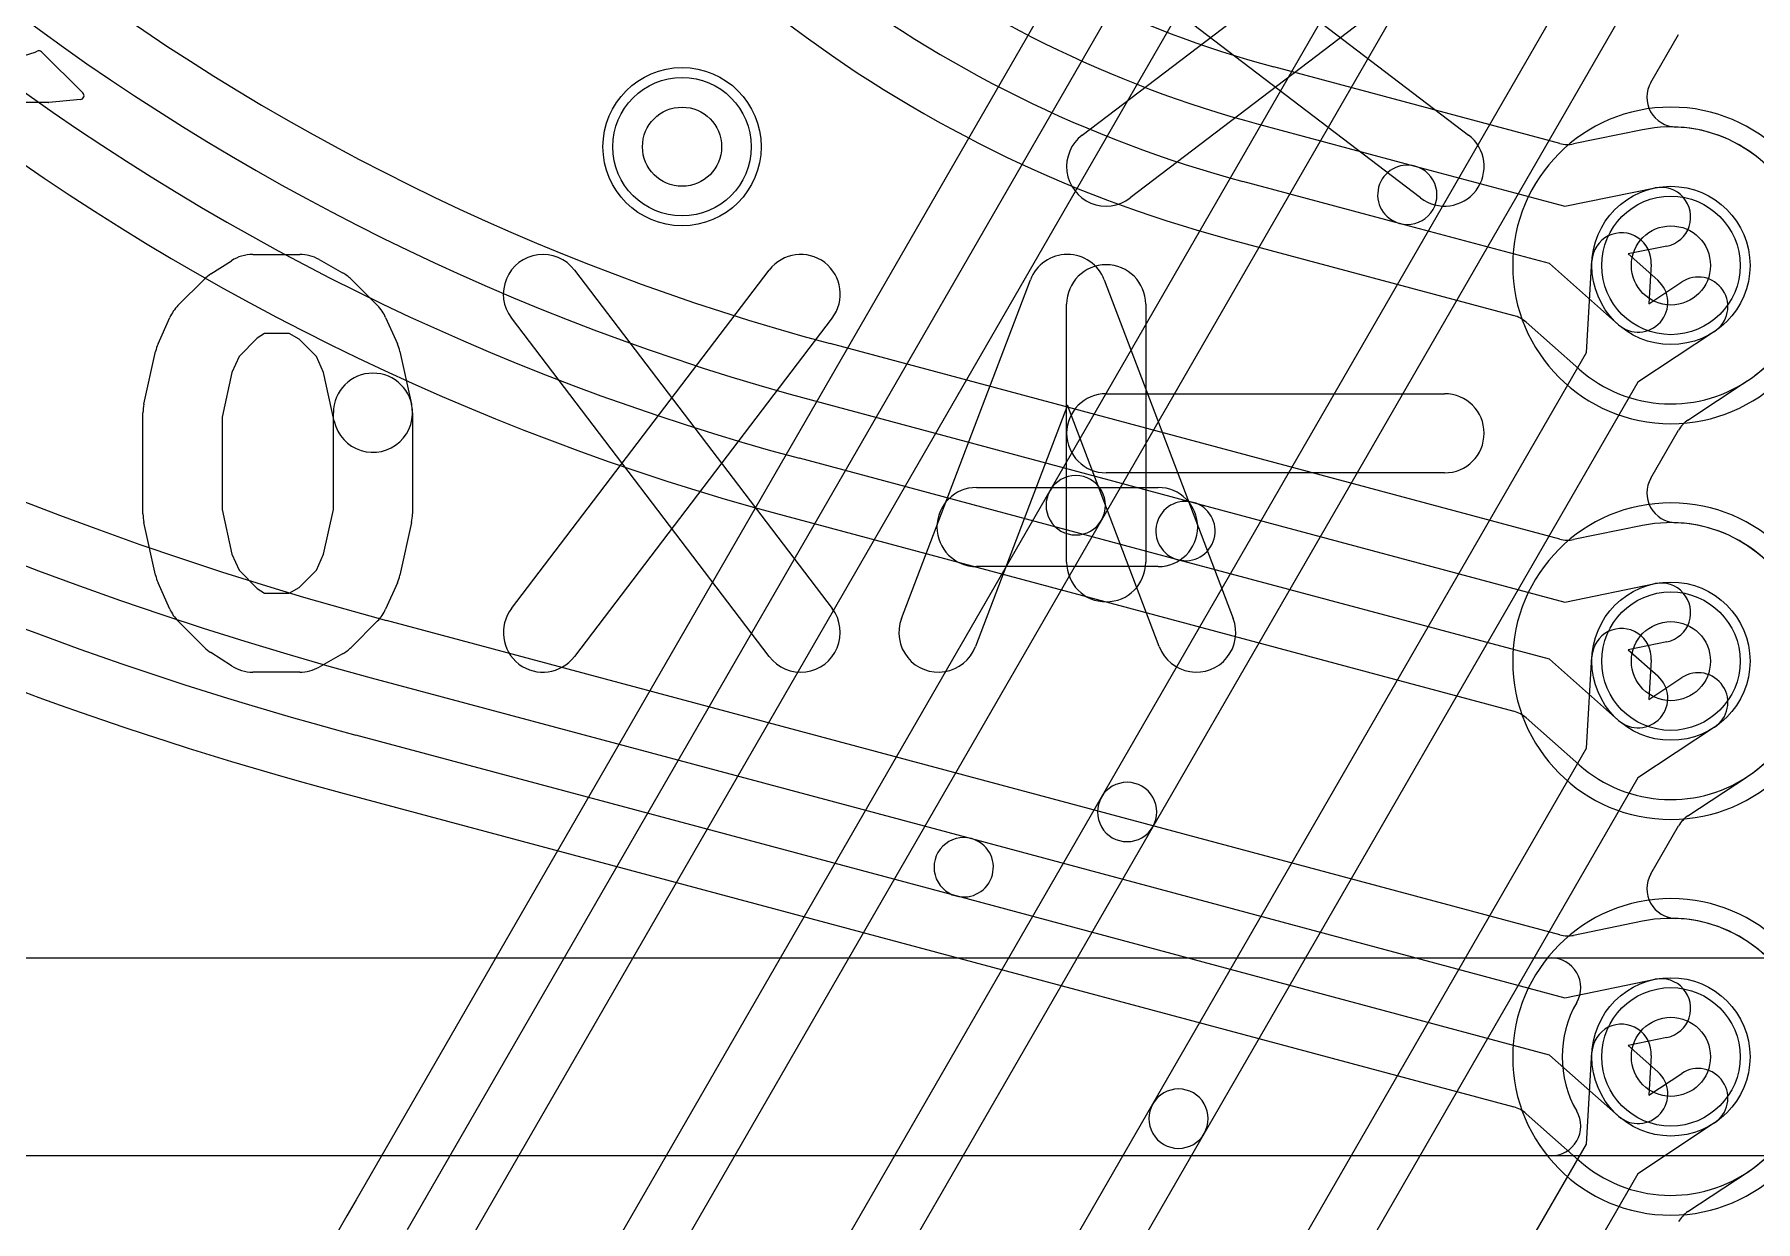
# Model space of a CAD drawing. Extents: x 0 to 57.1, y 0 to 59.8.
# Drawn here: x 45.863 to 50.214, y 48.584 to 51.584 of the extents above; entities that cross this region are included whole.
import ezdxf

# ---------------------------------------------------------------- set-up
doc = ezdxf.new("R2010")
doc.units = 0
for name, color, linetype in [('Hole', 1, 'CONTINUOUS'), ('L1', 3, 'CONTINUOUS'), ('L2', 3, 'CONTINUOUS'), ('L3', 3, 'CONTINUOUS'), ('L4', 3, 'CONTINUOUS'), ('PartsSilk-A', 221, 'CONTINUOUS'), ('PartsSilk-B', 221, 'CONTINUOUS'), ('Resist-A', 2, 'CONTINUOUS'), ('Resist-B', 2, 'CONTINUOUS'), ('Silk-A', 140, 'CONTINUOUS'), ('Silk-B', 140, 'CONTINUOUS')]:
    doc.layers.add(name, color=color, linetype=linetype)

msp = doc.modelspace()

# ---------------------------------------------------------------- linework, layer by layer
at = {"layer": 'Hole'}
for centre in [(47.5, 51.3), (50, 51), (50, 50), (50, 49)]:
    msp.add_circle(centre, 0.1, dxfattribs=at)
at = {"layer": 'L1'}
for p, q in [((46.80588, 48.56403), (51.35163, 56.4375)), ((51.1655, 56.4152), (46.67595, 48.63905)), ((51.48153, 56.3625), (46.93579, 48.48903)), ((48.43037, 50.43131), (49.78622, 52.77972)), ((49.91612, 52.70471), (48.56027, 50.35631)), ((48.56027, 49.65632), (49.78621, 51.77971)), ((49.91612, 51.70472), (48.69017, 49.58132)), ((49.94941, 51.4623), (50.01955, 51.58377)), ((49.78622, 50.77973), (49.80037, 51.01215)), ((49.95009, 51.00303), (49.944, 50.903)), ((49.944, 50.903), (50.02758, 50.95829)), ((50.11034, 50.83319), (49.91612, 50.70471)), ((48.69018, 48.88132), (49.78622, 50.77973)), ((49.91612, 50.70471), (48.82008, 48.80632)), ((50.04313, 50.60883), (50.19312, 50.70805)), ((49.94941, 50.46231), (50.01956, 50.58379)), ((47.06569, 48.06761), (48.43037, 50.43131)), ((48.56027, 50.35631), (47.19559, 47.99261)), ((49.78622, 49.77972), (49.80037, 50.01215)), ((49.95009, 50.00303), (49.944, 49.903)), ((49.944, 49.903), (50.02758, 49.95829)), ((50.11034, 49.83319), (49.91612, 49.70471)), ((48.82009, 48.10632), (49.78622, 49.77972)), ((49.91612, 49.70471), (48.94999, 48.03132)), ((50.04314, 49.60883), (50.19312, 49.70805)), ((47.3255, 47.51763), (48.56027, 49.65632)), ((48.69017, 49.58132), (47.4554, 47.44263)), ((49.94942, 49.46231), (50.01957, 49.58379)), ((49.78622, 48.77972), (49.80037, 49.01215)), ((49.95009, 49.00303), (49.944, 48.903)), ((49.944, 48.903), (50.02758, 48.95829)), ((47.58531, 46.96762), (48.69018, 48.88132)), ((50.11034, 48.83319), (49.91612, 48.70471)), ((48.82008, 48.80632), (47.71521, 46.89262)), ((48.94999, 47.33132), (49.78622, 48.77972)), ((49.91612, 48.70471), (49.07989, 47.25632)), ((50.04313, 48.60883), (50.19312, 48.70805))]:
    msp.add_line(p, q, dxfattribs=at)
for centre in [(47.5, 51.3), (50, 51), (50, 50), (50, 49)]:
    msp.add_circle(centre, 0.2, dxfattribs=at)
for centre, radius, start, end in [((50.01436, 51.4248), 0.075, 149.99927, -91.93308), ((50, 51), 0.35004, -56.21278, 88.06325), ((49.87523, 51.00759), 0.075, -3.48579, 176.51711), ((50.06896, 50.89574), 0.075, -56.51334, 123.48456), ((50.06896, 50.89574), 0.22504, -56.51471, -56.08537), ((50.23637, 50.64675), 0.075, 123.78965, 123.91678), ((50.08451, 50.54628), 0.075, 123.48666, 149.99266), ((48.49532, 50.39381), 0.075, -30.00073, 150.00005), ((50.01436, 50.4248), 0.075, 149.99266, -91.93308), ((48.49532, 50.39381), 0.075, 149.99927, -29.99993), ((50, 50), 0.35004, -56.21278, 88.06325), ((42.7, 47.38109), 3.22504, 0.00178, 60.00329), ((49.87523, 50.00759), 0.075, -3.48579, 176.51711), ((50.06896, 49.89574), 0.075, -56.51334, 123.48456), ((48.62522, 49.61882), 0.075, -30.00073, 150.00007), ((50.06896, 49.89574), 0.22504, -56.51471, -56.08537), ((50.23637, 49.64675), 0.075, 123.78965, 123.91678), ((48.62522, 49.61882), 0.075, 149.99927, -30.00009), ((50.08452, 49.54628), 0.075, 123.48666, 149.99266), ((50.01437, 49.4248), 0.075, 149.99266, -91.94071), ((50, 49), 0.35004, -56.21278, 88.06325), ((49.87523, 49.00759), 0.075, -3.48579, 176.51711), ((50.06896, 48.89574), 0.075, -56.51334, 123.48456), ((48.75513, 48.84382), 0.075, -30.00073, 150.00012), ((48.75513, 48.84382), 0.075, 149.99927, -29.99998), ((50.06896, 48.89574), 0.22504, -56.51471, -56.08537), ((50.23637, 48.64675), 0.075, 123.78965, 123.91678), ((52.49998, 45.27649), 6.72504, 149.999596, 162.914559), ((50.08451, 48.54628), 0.075, 123.48666, 149.99927)]:
    msp.add_arc(centre, radius, start, end, dxfattribs=at)
at = {"layer": 'L2'}
msp.add_circle((47.5, 51.3), 0.2, dxfattribs=at)
for centre, start, end in [((50, 51), 90, -90), ((50, 51), -90, 90), ((50, 50), 90, -90), ((50, 50), -90, 90), ((50, 49), 90, -90), ((50, 49), -90, 90)]:
    msp.add_arc(centre, 0.40004, start, end, dxfattribs=at)
at = {"layer": 'L3'}
msp.add_circle((47.5, 51.3), 0.2, dxfattribs=at)
for centre, start, end in [((50, 51), 90, -90), ((50, 51), -90, 90), ((50, 50), 90, -90), ((50, 50), -90, 90), ((50, 49), 90, -90), ((50, 49), -90, 90)]:
    msp.add_arc(centre, 0.40004, start, end, dxfattribs=at)
at = {"layer": 'L4'}
for p, q in [((49.71951, 51.30814), (48.99582, 51.50204)), ((48.95698, 51.35712), (49.35297, 51.25101)), ((49.92792, 51.34254), (49.75389, 51.30709)), ((49.35297, 51.25101), (49.73188, 51.14948)), ((49.31415, 51.10613), (48.91816, 51.21223)), ((49.73188, 51.14948), (49.96007, 51.19597)), ((49.69307, 51.0046), (49.31415, 51.10613)), ((48.87932, 51.0673), (49.60302, 50.8734)), ((49.99001, 51.04899), (49.89182, 51.02899)), ((49.86743, 50.85025), (49.69307, 51.0046)), ((49.89182, 51.02899), (49.96685, 50.96257)), ((49.63415, 50.85638), (49.7673, 50.73849)), ((49.71951, 50.30814), (47.87427, 50.80256)), ((47.83543, 50.65764), (48.79219, 50.40127)), ((48.75337, 50.25639), (47.79661, 50.51275)), ((48.79219, 50.40127), (49.73188, 50.14948)), ((47.75777, 50.36783), (49.60302, 49.8734)), ((49.92792, 50.34254), (49.75389, 50.30709)), ((49.69307, 50.0046), (48.75337, 50.25639)), ((49.73188, 50.14948), (49.96007, 50.19597)), ((49.71951, 49.30814), (46.75274, 50.10307)), ((49.99001, 50.04899), (49.89182, 50.02899)), ((49.86743, 49.85025), (49.69307, 50.0046)), ((49.89182, 50.02899), (49.96685, 49.96257)), ((46.7139, 49.95815), (48.23143, 49.55152)), ((49.63415, 49.85638), (49.7673, 49.73849)), ((48.19261, 49.40664), (46.67508, 49.81326)), ((46.63624, 49.66834), (49.60302, 48.8734)), ((48.23143, 49.55152), (49.73188, 49.14948)), ((49.69307, 49.0046), (48.19261, 49.40664)), ((49.92792, 49.34254), (49.75389, 49.30709)), ((49.73188, 49.14948), (49.96007, 49.19597)), ((49.99001, 49.04899), (49.89182, 49.02899)), ((49.86743, 48.85025), (49.69307, 49.0046)), ((49.89182, 49.02899), (49.96685, 48.96257)), ((49.63415, 48.85638), (49.7673, 48.73849))]:
    msp.add_line(p, q, dxfattribs=at)
for centre in [(47.5, 51.3), (50, 51), (50, 50), (50, 49)]:
    msp.add_circle(centre, 0.2, dxfattribs=at)
for centre, radius, start, end in [((49.02385, 58.57904), 8.77497, -150.000095, -104.999878), ((49.02386, 58.57904), 8.925, -150.000091, -104.999997), ((49.02386, 58.57904), 9.075, -150.000085, -104.999978), ((49.02384, 58.57905), 9.22504, -149.999918, -104.999895), ((49.36893, 56.38075), 5.77497, -150.000039, -104.99989), ((49.36893, 56.38075), 5.925, -149.999906, -104.999975), ((49.36893, 56.38075), 6.075, -149.999898, -104.999947), ((49.36893, 56.38077), 6.22505, -149.999828, -104.999979), ((49.71402, 54.18247), 2.77498, -149.99968, -104.99962), ((49.71402, 54.18245), 2.925, -150.0002, -104.99991), ((49.71402, 54.18245), 3.075, -150.00018, -104.99985), ((49.71402, 54.18245), 3.22504, -150.00018, -104.99997), ((50, 51), 0.35004, -131.51637, 101.8181), ((49.73892, 51.38058), 0.075, -104.99982, -78.48631), ((49.91295, 51.41603), 0.075, -78.48631, -78.18216), ((49.33356, 51.17857), 0.075, 75.00018, -104.99984), ((49.33356, 51.17857), 0.075, -104.99982, 75.0007), ((49.97504, 51.12248), 0.075, -78.48631, 101.51445), ((49.91714, 50.90641), 0.075, -131.51363, 48.48383), ((49.58361, 50.80096), 0.075, 47.6369, 75.00018), ((49.71827, 50.68174), 0.075, 48.48637, 49.17414), ((48.77278, 50.32883), 0.075, 75.00018, -104.99989), ((48.77278, 50.32883), 0.075, -104.99982, 75.00017), ((50, 50), 0.35004, -131.51637, 101.8181), ((49.73892, 50.38058), 0.075, -104.99982, -78.48631), ((49.91295, 50.41603), 0.075, -78.48631, -78.18216), ((49.97504, 50.12248), 0.075, -78.48631, 101.51445), ((49.91714, 49.90641), 0.075, -131.51363, 48.48383), ((49.58361, 49.80096), 0.075, 47.6369, 75.00018), ((49.71827, 49.68174), 0.075, 48.48637, 49.17414), ((48.21202, 49.47908), 0.075, 75.00018, -104.99977), ((48.21202, 49.47908), 0.075, -104.99982, 75.00003), ((50, 49), 0.35004, -131.51637, 101.8181), ((49.73892, 49.38058), 0.075, -104.99982, -78.48631), ((49.91295, 49.41603), 0.075, -78.48631, -78.18216), ((49.97504, 49.12248), 0.075, -78.48631, 101.51445), ((49.91714, 48.90641), 0.075, -131.51363, 48.48383), ((49.58361, 48.80096), 0.075, 47.6369, 75.00018), ((49.71827, 48.68174), 0.075, 48.48637, 49.17414)]:
    msp.add_arc(centre, radius, start, end, dxfattribs=at)
at = {"layer": 'PartsSilk-A'}
for p, q in [((48.51162, 51.32954), (49.36718, 51.98139)), ((48.63282, 51.98139), (49.48838, 51.32954)), ((49.36718, 51.17046), (48.51162, 51.82231)), ((49.48838, 51.82231), (48.63282, 51.17046)), ((48.47222, 50.25), (48.47222, 50.90185)), ((48.67222, 50.90185), (48.67222, 50.25)), ((48.57222, 50.67593), (49.42778, 50.67593)), ((49.42778, 50.47593), (48.57222, 50.47593)), ((26.475, 49.25), (52.425, 49.25)), ((52.425, 48.75), (26.475, 48.75))]:
    msp.add_line(p, q, dxfattribs=at)
for centre, start, end in [((48.57222, 51.25), 127.30308, -52.69627), ((49.42778, 51.25), -127.30308, 52.69627), ((48.57222, 50.90185), 0, 180), ((48.57222, 50.57593), 90, -90), ((49.42778, 50.57593), -90, 90), ((48.57222, 50.25), 180, 0)]:
    msp.add_arc(centre, 0.1, start, end, dxfattribs=at)
at = {"layer": 'PartsSilk-B'}
for p, q in [((45.79942, 51.51868), (45.86479, 51.53891)), ((45.86479, 51.53891), (45.86923, 51.54125)), ((45.88093, 51.5395), (45.9851, 51.43621)), ((45.89819, 51.4114), (45.83652, 51.4114)), ((45.97902, 51.41916), (45.89915, 51.41145)), ((46.30888, 50.97855), (46.36073, 51.01189)), ((46.41481, 51.02778), (46.53333, 51.02778)), ((46.58236, 51.01493), (46.64162, 50.98159)), ((46.22559, 50.89849), (46.29225, 50.96515)), ((46.6633, 50.96516), (46.72997, 50.8985)), ((47.06861, 50.13282), (47.72046, 50.98838)), ((47.22769, 50.98838), (47.87954, 50.13282)), ((48.0547, 50.10782), (48.38062, 50.96338)), ((48.56752, 50.96338), (48.89345, 50.10782)), ((46.17529, 50.80172), (46.20492, 50.86839)), ((46.75064, 50.86839), (46.78027, 50.80172)), ((46.44419, 50.82778), (46.42608, 50.81614)), ((46.50713, 50.82778), (46.44419, 50.82778)), ((46.53159, 50.81402), (46.50713, 50.82778)), ((47.72046, 50.01162), (47.06861, 50.86718)), ((47.87954, 50.86718), (47.22769, 50.01162)), ((46.13942, 50.64947), (46.16905, 50.7828)), ((46.42608, 50.81614), (46.38014, 50.7702)), ((46.57542, 50.7702), (46.53159, 50.81402)), ((46.78651, 50.7828), (46.81614, 50.64947)), ((46.38014, 50.7702), (46.36212, 50.72964)), ((46.59344, 50.72964), (46.57542, 50.7702)), ((46.36212, 50.72964), (46.33704, 50.6168)), ((46.6209, 50.60609), (46.59344, 50.72964)), ((46.13704, 50.37222), (46.13704, 50.62778)), ((46.33704, 50.6168), (46.33704, 50.3832)), ((46.61852, 50.3832), (46.61852, 50.62778)), ((46.81852, 50.62778), (46.81852, 50.37222)), ((48.47407, 50.64688), (48.2416, 50.03662)), ((48.70655, 50.03662), (48.47407, 50.64688)), ((48.24444, 50.43889), (48.7037, 50.43889)), ((46.16905, 50.2172), (46.13942, 50.35053)), ((46.33704, 50.3832), (46.36212, 50.27036)), ((46.59344, 50.27036), (46.61852, 50.3832)), ((46.81614, 50.35053), (46.78651, 50.2172)), ((46.36212, 50.27036), (46.38014, 50.2298)), ((46.57542, 50.2298), (46.59344, 50.27036)), ((46.38014, 50.2298), (46.42608, 50.18386)), ((46.53159, 50.18598), (46.57542, 50.2298)), ((48.7037, 50.23889), (48.24444, 50.23889)), ((46.20492, 50.13161), (46.17529, 50.19828)), ((46.42608, 50.18386), (46.44419, 50.17222)), ((46.44419, 50.17222), (46.50713, 50.17222)), ((46.50713, 50.17222), (46.53159, 50.18598)), ((46.78027, 50.19828), (46.75064, 50.13161)), ((46.29225, 50.03485), (46.22559, 50.10151)), ((46.72997, 50.1015), (46.6633, 50.03484)), ((46.36073, 49.98811), (46.30888, 50.02145)), ((46.64162, 50.01841), (46.58236, 49.98507)), ((46.53333, 49.97222), (46.41481, 49.97222))]:
    msp.add_line(p, q, dxfattribs=at)
for centre, radius, start, end in [((45.87389, 51.5324), 0.01, 45.24312, 117.76921), ((45.97806, 51.42911), 0.01, -84.48902, 45.24312), ((45.89819, 51.4214), 0.01, -90, -84.48902), ((46.41481, 50.92778), 0.1, 90, 122.74137), ((46.53333, 50.92778), 0.1, 60.63819, 90), ((47.14815, 50.92778), 0.1, 37.30308, -142.69627), ((47.8, 50.92778), 0.1, -37.30308, 142.69627), ((48.47407, 50.92778), 0.1, 20.85446, 159.14554), ((46.36296, 50.89444), 0.1, 122.7397, 135), ((46.59259, 50.89444), 0.1, 45.00405, 60.63766), ((46.2963, 50.82778), 0.1, 135, 156.03831), ((46.65926, 50.82778), 0.1, 23.96074, 45.0043), ((46.26667, 50.76111), 0.1, 156.03926, 167.47074), ((46.68889, 50.76111), 0.1, 12.52694, 23.96169), ((46.71852, 50.62778), 0.1, 0, 180), ((46.23704, 50.62778), 0.1, 167.47306, 180), ((46.71852, 50.62778), 0.1, -167.47306, 12.52926), ((48.24444, 50.33889), 0.1, 90, -90), ((48.7037, 50.33889), 0.1, -90, 90), ((46.23704, 50.37222), 0.1, 180, -167.47074), ((46.71852, 50.37222), 0.1, -12.52694, 0), ((46.26667, 50.23889), 0.1, -167.47306, -156.03831), ((46.68889, 50.23889), 0.1, -23.96074, -12.52926), ((46.2963, 50.17222), 0.1, -156.03926, -135), ((46.65926, 50.17222), 0.1, -45.00405, -23.96169), ((47.14815, 50.07222), 0.1, 142.69692, -37.30373), ((47.8, 50.07222), 0.1, -142.69692, 37.30373), ((48.14815, 50.07222), 0.1, 159.14554, -20.85401), ((48.8, 50.07222), 0.1, -159.14554, 20.8546), ((46.36296, 50.10556), 0.1, -135, -122.74137), ((46.59259, 50.10556), 0.1, -60.63819, -45.0043), ((46.41481, 50.07222), 0.1, -122.7397, -90), ((46.53333, 50.07222), 0.1, -90, -60.63766)]:
    msp.add_arc(centre, radius, start, end, dxfattribs=at)
at = {"layer": 'Resist-A'}
for centre in [(47.5, 51.3), (50, 51), (50, 50), (50, 49)]:
    msp.add_circle(centre, 0.175, dxfattribs=at)
at = {"layer": 'Resist-B'}
for centre in [(47.5, 51.3), (50, 51), (50, 50), (50, 49)]:
    msp.add_circle(centre, 0.175, dxfattribs=at)
at = {"layer": 'Silk-A'}
for p, q in [((48.51162, 51.32954), (49.36718, 51.98139)), ((48.63282, 51.98139), (49.48838, 51.32954)), ((49.36718, 51.17046), (48.51162, 51.82231)), ((49.48838, 51.82231), (48.63282, 51.17046)), ((48.47222, 50.25), (48.47222, 50.90185)), ((48.67222, 50.90185), (48.67222, 50.25)), ((48.57222, 50.67593), (49.42778, 50.67593)), ((49.42778, 50.47593), (48.57222, 50.47593)), ((26.475, 49.25), (49.69689, 49.25)), ((49.69689, 48.75), (26.475, 48.75))]:
    msp.add_line(p, q, dxfattribs=at)
for centre, radius, start, end in [((48.57222, 51.25), 0.1, 127.30308, -52.69627), ((49.42778, 51.25), 0.1, -127.30308, 52.69627), ((48.57222, 50.90185), 0.1, 0, 180), ((48.57222, 50.57593), 0.1, 90, -90), ((49.42778, 50.57593), 0.1, -90, 90), ((48.57222, 50.25), 0.1, 180, 0), ((49.69689, 49.175), 0.075, -30.00073, 90), ((50, 49), 0.275, 150.00031, -150.00031), ((49.69689, 48.825), 0.075, -90, 30.00073)]:
    msp.add_arc(centre, radius, start, end, dxfattribs=at)
at = {"layer": 'Silk-B'}
for p, q in [((45.79942, 51.51868), (45.86479, 51.53891)), ((45.86479, 51.53891), (45.86923, 51.54125)), ((45.88093, 51.5395), (45.9851, 51.43621)), ((45.89819, 51.4114), (45.83652, 51.4114)), ((45.97902, 51.41916), (45.89915, 51.41145)), ((46.30888, 50.97855), (46.36073, 51.01189)), ((46.41481, 51.02778), (46.53333, 51.02778)), ((46.58236, 51.01493), (46.64162, 50.98159)), ((46.22559, 50.89849), (46.29225, 50.96515)), ((46.6633, 50.96516), (46.72997, 50.8985)), ((47.06861, 50.13282), (47.72046, 50.98838)), ((47.22769, 50.98838), (47.87954, 50.13282)), ((48.0547, 50.10782), (48.38062, 50.96338)), ((48.56752, 50.96338), (48.89345, 50.10782)), ((46.17529, 50.80172), (46.20492, 50.86839)), ((46.75064, 50.86839), (46.78027, 50.80172)), ((46.44419, 50.82778), (46.42608, 50.81614)), ((46.50713, 50.82778), (46.44419, 50.82778)), ((46.53159, 50.81402), (46.50713, 50.82778)), ((47.72046, 50.01162), (47.06861, 50.86718)), ((47.87954, 50.86718), (47.22769, 50.01162)), ((46.13942, 50.64947), (46.16905, 50.7828)), ((46.42608, 50.81614), (46.38014, 50.7702)), ((46.57542, 50.7702), (46.53159, 50.81402)), ((46.78651, 50.7828), (46.81614, 50.64947)), ((46.38014, 50.7702), (46.36212, 50.72964)), ((46.59344, 50.72964), (46.57542, 50.7702)), ((46.36212, 50.72964), (46.33704, 50.6168)), ((46.6209, 50.60609), (46.59344, 50.72964)), ((46.13704, 50.37222), (46.13704, 50.62778)), ((46.33704, 50.6168), (46.33704, 50.3832)), ((46.61852, 50.3832), (46.61852, 50.62778)), ((46.81852, 50.62778), (46.81852, 50.37222)), ((48.47407, 50.64688), (48.2416, 50.03662)), ((48.70655, 50.03662), (48.47407, 50.64688)), ((48.24444, 50.43889), (48.7037, 50.43889)), ((46.16905, 50.2172), (46.13942, 50.35053)), ((46.33704, 50.3832), (46.36212, 50.27036)), ((46.59344, 50.27036), (46.61852, 50.3832)), ((46.81614, 50.35053), (46.78651, 50.2172)), ((46.36212, 50.27036), (46.38014, 50.2298)), ((46.57542, 50.2298), (46.59344, 50.27036)), ((46.38014, 50.2298), (46.42608, 50.18386)), ((46.53159, 50.18598), (46.57542, 50.2298)), ((48.7037, 50.23889), (48.24444, 50.23889)), ((46.20492, 50.13161), (46.17529, 50.19828)), ((46.42608, 50.18386), (46.44419, 50.17222)), ((46.44419, 50.17222), (46.50713, 50.17222)), ((46.50713, 50.17222), (46.53159, 50.18598)), ((46.78027, 50.19828), (46.75064, 50.13161)), ((46.29225, 50.03485), (46.22559, 50.10151)), ((46.72997, 50.1015), (46.6633, 50.03484)), ((46.36073, 49.98811), (46.30888, 50.02145)), ((46.64162, 50.01841), (46.58236, 49.98507)), ((46.53333, 49.97222), (46.41481, 49.97222))]:
    msp.add_line(p, q, dxfattribs=at)
for centre, radius, start, end in [((45.87389, 51.5324), 0.01, 45.24312, 117.76921), ((45.97806, 51.42911), 0.01, -84.48902, 45.24312), ((45.89819, 51.4214), 0.01, -90, -84.48902), ((46.41481, 50.92778), 0.1, 90, 122.74137), ((46.53333, 50.92778), 0.1, 60.63819, 90), ((47.14815, 50.92778), 0.1, 37.30308, -142.69627), ((47.8, 50.92778), 0.1, -37.30308, 142.69627), ((48.47407, 50.92778), 0.1, 20.85446, 159.14554), ((46.36296, 50.89444), 0.1, 122.7397, 135), ((46.59259, 50.89444), 0.1, 45.00405, 60.63766), ((46.2963, 50.82778), 0.1, 135, 156.03831), ((46.65926, 50.82778), 0.1, 23.96074, 45.0043), ((46.26667, 50.76111), 0.1, 156.03926, 167.47074), ((46.68889, 50.76111), 0.1, 12.52694, 23.96169), ((46.71852, 50.62778), 0.1, 0, 180), ((46.23704, 50.62778), 0.1, 167.47306, 180), ((46.71852, 50.62778), 0.1, -167.47306, 12.52926), ((48.24444, 50.33889), 0.1, 90, -90), ((48.7037, 50.33889), 0.1, -90, 90), ((46.23704, 50.37222), 0.1, 180, -167.47074), ((46.71852, 50.37222), 0.1, -12.52694, 0), ((46.26667, 50.23889), 0.1, -167.47306, -156.03831), ((46.68889, 50.23889), 0.1, -23.96074, -12.52926), ((46.2963, 50.17222), 0.1, -156.03926, -135), ((46.65926, 50.17222), 0.1, -45.00405, -23.96169), ((47.14815, 50.07222), 0.1, 142.69692, -37.30373), ((47.8, 50.07222), 0.1, -142.69692, 37.30373), ((48.14815, 50.07222), 0.1, 159.14554, -20.85401), ((48.8, 50.07222), 0.1, -159.14554, 20.8546), ((46.36296, 50.10556), 0.1, -135, -122.74137), ((46.59259, 50.10556), 0.1, -60.63819, -45.0043), ((46.41481, 50.07222), 0.1, -122.7397, -90), ((46.53333, 50.07222), 0.1, -90, -60.63766)]:
    msp.add_arc(centre, radius, start, end, dxfattribs=at)

doc.saveas('drawing.dxf')
